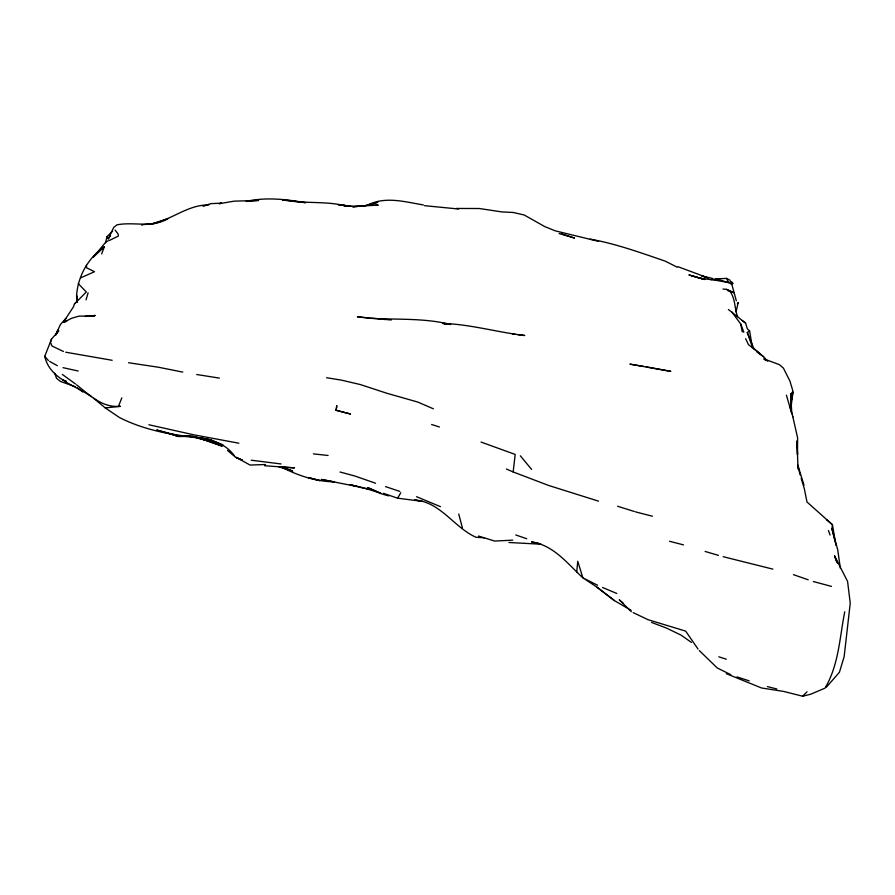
<?xml version="1.0" encoding="UTF-8"?>
<svg xmlns="http://www.w3.org/2000/svg" width="895" height="895" viewBox="0 0 895 895"><rect width="100%" height="100%" fill="white"/><g stroke="black" fill="none" stroke-linecap="round" stroke-linejoin="round"><path stroke-width="1.34" d="M798.049 469.125L796.997 440.866L797.501 454.671L797.613 437.935L792.735 416.298M576.727 571.871L577.756 561.277L582.846 577.823C567.508 563.604 553.613 545.156 531.529 541.922L540.591 543.858M76.578 296.234L76.567 296.032C77.686 276.633 88.068 257.771 104.323 246.852L101.638 253.956M834.99 541.453L831.958 528.721L832.451 524.705L806.977 501.983L804.348 488.838L801.159 478.277M598.52 501.155L548.601 485.448L513.171 471.956L515.173 454.436L481.029 442.052M336.24 409.988L336.8 405.636L336.017 410.257L350.359 413.982L336.017 410.257M844.757 611.766C839.7 637.027 838.828 664.269 825.649 686.991M791.504 400.043L793.004 391.876M791.717 398.857L792.69 390.298L789.949 381.125L783.382 368.091L779.444 364.668L763.804 358.873L765.952 360.584M105.599 242.791L106.93 236.66L112.636 231.078M736.07 311.885L738.185 302.51L737.335 303.942M86.065 299.859L88.079 292.822M78.234 283.581L86.334 291.994L74.43 303.953L73.58 306.649L63.489 322.021L65.973 318.34L60.39 324.538L55.882 334.73M56.34 333.857L57.783 330.356L56.452 333.343L58.801 330.781L51.518 339.082L50.489 342.293L51.966 345.996L63.444 351.489M91.447 396.619C74.833 385.096 49.617 378.809 44.75 356.322L51.518 339.082M76.534 384.828C88.941 394.46 101.37 407.337 118.453 406.352L121.821 397.917M55.568 335.256L57.783 330.356M106.93 236.66L108.273 238.853L113.687 227.509L116.909 224.858C133.948 221.412 152.049 228.449 167.98 218.593L151.613 223.951C171.437 220.036 187.883 204.619 208.792 204.91M383.429 493.324L397.626 498.191L400.759 492.753M108.273 238.853L110.555 235.743M726.304 673.678L761.555 687.986L783.673 691.432L802.647 696.221L807.021 691.779M74.43 303.953L76.948 301.581M104.323 246.852L93.27 257.223L105.856 241.997L108.183 240.822M790.643 393.968L792.914 392.211L790.934 408.198L790.643 393.968L791.818 413.747L786.414 395.154M704.924 279.542L688.87 274.899L699.767 278.144L711.055 279.654L714.423 280.045L716.235 278.904L726.527 278.39L729.738 279.99L731.864 284.476L736.328 300.809M751.677 344.944L747.28 332.437L749.607 330.982L747.291 328.7L745.602 323.106L728.407 309.525M80.718 277.83L94.523 271.711L86.625 267.818L86.423 265.356M203.109 206.387L210.705 203.657L221.535 203.143L219.219 203.713L234.132 201.151L258.577 200.435L246.147 201.42C265.849 196.934 285.919 199.272 305.542 202.695L287.429 200.357M367.823 205C385.454 196.027 405.043 201.912 423.335 204.933M109.224 240.52L118.353 236.09L118.185 234.087L115.086 230.049M66.745 321.305L64.104 322.133L71.745 318.217L78.95 316.136L94.132 315.991L87.654 316.405M359.633 206.353L365.138 205.727L377.757 202.304L365.216 205.693M802.647 696.221L810.713 694.218L824.541 688.344L826.935 686.566L839.432 672.257L844.142 656.684L850.25 603.163L847.576 581.426L834.576 555.918L836.612 561.892M711.055 279.654L716.235 278.904L728.72 282.641L731.864 284.476M353.044 207.081L356.993 206.644M154.79 223.47L141.555 224.802L142.193 224.746M86.994 316.327L95.239 315.487L84.991 316.438M93.785 398.32L105.241 407.896L120.467 406.375L118.453 406.352M352.306 206.51L365.138 205.727M512.712 540.155L494.666 541.061L478.534 536.06M371.727 205.402L378.238 205.1L354.017 206.421L342.248 205.179L348.994 206.365M265.535 464.527L250.085 465.053L236.112 457.334L242.332 460.052M456.215 208.457L479.396 208.513L501.815 211.914L513.227 212.473L524.213 215.001L544.708 226.569L555.236 230.843L598.542 241.348M191.317 436.413L178.206 436.514L170.676 433.717L178.183 436.324L193.387 436.402L178.183 436.324L156.927 430.148M371.302 318.374C397.794 319.772 424.42 317.938 450.453 324.438M185.12 436.033C162.644 433.314 139.799 427.877 119.471 417.54L105.241 407.896M156.826 429.98L178.127 435.697L185.064 436.01M338.176 204.686L351.03 206.32M338.746 204.776L349.195 206.365M484.24 537.817L475.905 537.235C453.854 527.312 440.474 501.771 414.575 500.014L422.104 501.189M424.465 205.671L458.699 209.016M369.915 318.217L357.418 316.852L391.283 319.996M540.614 544.194L508.931 542.493M722.97 289.051L726.561 289.376L734.045 292.665L727.892 290.651M264.573 465.736L294.522 467.872L278.703 466.81L292.755 471.038L284.23 467.761M379.066 318.933L384.951 319.504M178.127 435.697C198.041 437.633 221.166 437.778 234.255 455.589M313.418 453.888L328.073 455.465M444.356 324.113L447.075 324.404M251.238 460.209L281.086 463.957M512.443 334.025L515.173 334.35M517.903 334.674L524.738 335.491C497.273 332.302 470.501 324.27 442.779 323.419L450.621 324.505M284.845 200.032L282.249 199.719C301.85 203.78 321.943 201.106 341.521 204.933L340.782 204.821L348.949 206.331M364.131 488.379L350.023 484.665L368.08 488.871M368.326 488.871L365.764 488.547L380.99 493.246L367.644 487.574L381.471 493.861L388.687 495.886M397.626 498.191L421.769 501.278M128.522 362.732L158.583 367.252L182.759 372.107M196.721 374.513L219.342 378.104M112.155 360.293L65.715 352.205M326.597 377.724L341.297 380.106L360.215 384.526L386.875 393.263L417.741 402.056L433.348 408.791M643.617 366.391L629.89 364.142L670.858 371.369L646.347 366.861M714.423 280.045L728.72 282.641L726.527 278.39M590.118 239.122C615.738 243.697 640.372 252.625 664.907 261.027M238.875 443.204L193.734 434.802L148.872 424.756M63.019 367.666L78.201 371.022M712.621 278.446L701.803 276.007L708.046 277.942M356.87 486.477L321.249 479.429L334.316 481.879C315.409 481.476 297.218 475.402 280.627 466.608M75.325 386.729L60.457 381.449L56.508 378.238L54.729 373.282M772.844 569.119L723.138 556.69M767.407 686.622L776.838 688.982M559.162 233.528L574.534 238.059L561.4 233.808M635.405 511.85L652.433 516.225M669.549 541.274L683.478 544.887M339.999 472.001L354.935 476.039L375.564 483.233M699.767 278.144L702.955 278.994L691.969 275.817M189.259 436.279L207.55 440.597L220.08 444.916L195.871 437.107M813.342 581.537L831.5 586.393M705.115 551.454L718.461 555.37M199.786 438.259L221.49 446.102M617.628 506.257L634.253 511.47M718.819 656.807L726.315 659.201M431.614 424.487L439.411 427.004M736.988 676.877L749.216 680.882M707.979 277.886L677.996 266.699M385.566 486.611L399.774 491.411M515.755 534.964L526.719 538.723M793.44 574.657L808.207 579.803M416.567 496.714L440.474 506.659M222.933 444.893L208.39 439.613L193.365 436.849L208.311 439.109L222.396 446.113M651.549 622.417L666.574 628.111L681.196 635.215L691.488 642.442M66.331 381.382L62.706 379.928L66.364 381.393M602.525 587.478L616.789 593.474M242.086 460.052L235.653 457.334L227.475 450.398M506.402 469.036L513.171 471.956M665.701 261.374L677.28 267.225M633.157 612.605L648.025 619.687L685.671 631.12L698.033 649.065M730.801 674.651L717.242 667.972L699.331 650.587M597.58 585.24L583.014 577.913L596.954 587.176L614.44 600.601L631.031 610.312M726.561 289.376L729.861 291.121C735.444 298.617 734.493 308.327 737.547 316.685M210.705 439.59L221.591 445.419M49.594 361.379L57.347 365.697M757.08 352.16L763.524 356.68L767.731 361.256M760.381 354.006L748.477 344.62L745.658 338.679M62.303 374.401L75.482 383.977M742.168 320.555L745.602 323.106M614.44 600.601L596.954 587.176M77.473 387.871L82.676 391.943M826.499 519.682L832.451 524.705L835.896 545.268M752.203 347.081L763.524 356.68M623.244 603.241L619.262 599.795L631.333 611.665M731.562 281.791L733.139 283.48M44.75 356.322L48.375 360.517M520.342 455.812L531.585 469.405M740.836 324.18L742.112 331.474L743.79 332.134L740.836 324.18L731.752 311.852M834.576 555.918L837.653 563.414M747.28 332.437L753.858 348.692M828.434 530.511L830.09 535.042M804.034 485.336L797.803 465.087L800.052 474.831M792.892 416.869L789.927 406.543M831.958 528.721L837.742 549.899L840.349 568.28M458.743 514.032L462.379 527.849M749.607 330.982L751.945 344.933M77.317 302.029L76.567 296.032M77.395 301.022L76.813 295.853L77.25 302.13M319.783 480.581L308.473 477.594L319.783 480.581"/></g></svg>
